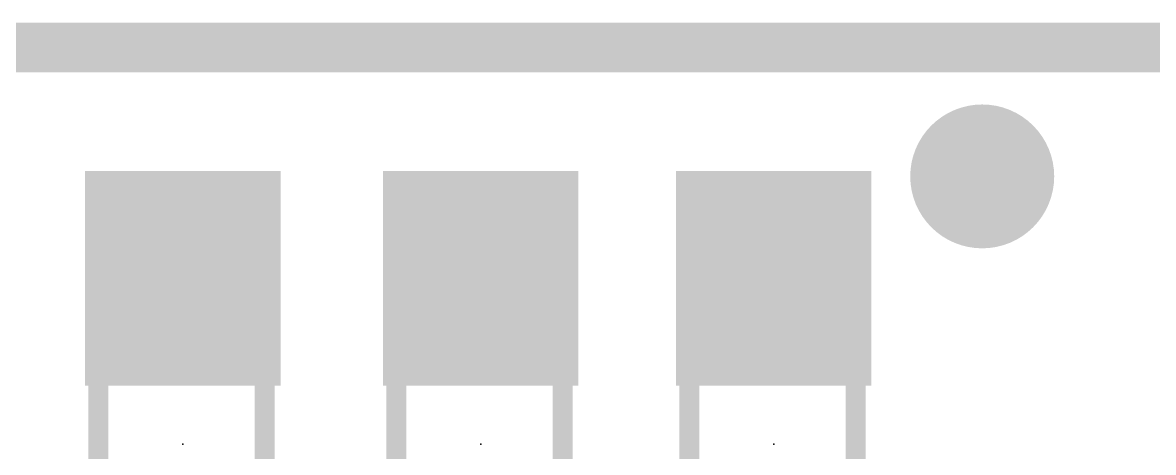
# Model space of a CAD drawing. Extents: x -30.7 to 55.9, y -16 to 25.5.
# Drawn here: x 15.44 to 21.22, y 23.33 to 25.53 of the extents above; entities that cross this region are included whole.
import ezdxf

# ---------------------------------------------------------------- set-up
doc = ezdxf.new("R2010")
doc.units = 0
for name, color, linetype in [('1', 12, 'CONTINUOUS'), ('16', 53, 'CONTINUOUS'), ('18', 110, 'CONTINUOUS'), ('20', 53, 'CONTINUOUS'), ('23', 53, 'CONTINUOUS'), ('51', 53, 'CONTINUOUS')]:
    doc.layers.add(name, color=color, linetype=linetype)

# ---------------------------------------------------------------- blocks, each defined once
blk = doc.blocks.new('RECT')
blk.add_solid([(-0.5, -0.5), (0.5, -0.5), (-0.5, 0.5), (0.5, 0.5)])
blk = doc.blocks.new('ROUNDV')
at = {"const_width": 0.5}
blk.add_lwpolyline([(0, -0.25, 1), (0, 0.25, 1), (0, -0.25)], format="xyb", dxfattribs=at)

msp = doc.modelspace()

# ---------------------------------------------------------------- linework, layer by layer
at = {"layer": '1', "const_width": 0.254}
msp.add_lwpolyline([(25.4, 25.4), (0, 25.4)], dxfattribs=at)
at = {"layer": '16', "const_width": 0.254}
msp.add_lwpolyline([(25.4, 25.4), (0, 25.4)], dxfattribs=at)
at = {"layer": '20', "const_width": 0.2032}
msp.add_lwpolyline([(0, 25.4), (25.4, 25.4)], dxfattribs=at)
at = {"layer": '23'}
for p in [(16.256, 23.368), (17.78, 23.368), (19.2786, 23.368)]:
    msp.add_point(p, dxfattribs=at)
at = {"layer": '51', "const_width": 0.1016}
for points in [[(15.824, 23.012), (15.824, 23.724)], [(16.675, 23.012), (16.675, 23.724)], [(17.348, 23.012), (17.348, 23.724)], [(18.199, 23.012), (18.199, 23.724)], [(18.8466, 23.012), (18.8466, 23.724)], [(19.6976, 23.012), (19.6976, 23.724)]]:
    msp.add_lwpolyline(points, dxfattribs=at)
at = {"layer": '51', "const_width": 0.0508}
for points in [[(15.8494, 23.724, 1), (15.7986, 23.724)], [(16.7004, 23.724, 1), (16.6496, 23.724)], [(17.3734, 23.724, 1), (17.3226, 23.724)], [(18.2244, 23.724, 1), (18.1736, 23.724)], [(18.872, 23.724, 1), (18.8212, 23.724)], [(19.723, 23.724, 1), (19.6722, 23.724)]]:
    msp.add_lwpolyline(points, format="xyb", dxfattribs=at)

# ---------------------------------------------------------------- block references
at = {"layer": '1', "xscale": 1.1, "rotation": 90}
for p in [(16.256, 24.218), (17.78, 24.218), (19.2786, 24.218)]:
    msp.add_blockref('RECT', p, dxfattribs=at)
at = {"layer": '18', "xscale": 0.7366, "yscale": 0.7366}
msp.add_blockref('ROUNDV', (20.3454, 24.7396), dxfattribs=at)
msp.add_blockref('ROUNDV', (20.3454, 24.7396), dxfattribs=at)
at = {"layer": '51', "xscale": 0.5001, "yscale": 0.95, "rotation": 90}
for p in [(16.2509, 23.9483), (17.7749, 23.9483), (19.2735, 23.9483)]:
    msp.add_blockref('RECT', p, dxfattribs=at)

doc.saveas('drawing.dxf')
